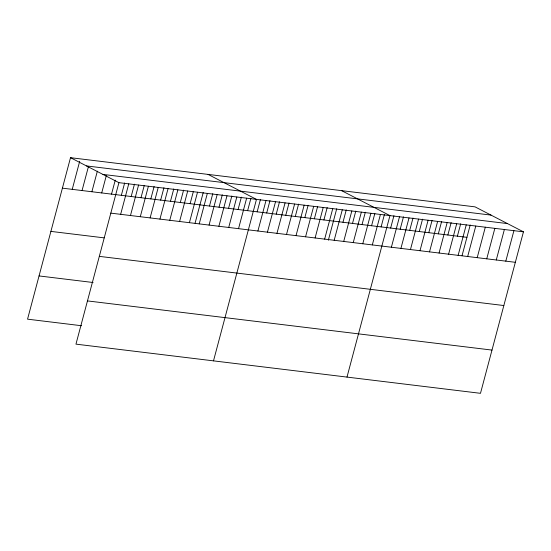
<?xml version="1.0" encoding="UTF-8"?>
<svg xmlns="http://www.w3.org/2000/svg" width="551" height="551" viewBox="0 0 551 551"><rect width="100%" height="100%" fill="white"/><g stroke="black" fill="none" stroke-linecap="round" stroke-linejoin="round"><path stroke-width="0.83" d="M70.514 157.682L118.926 182.663L75.962 344.141L480.486 393.318L523.45 231.833L475.038 206.859L70.514 157.682L27.55 319.167L81.582 325.737M72.236 189.351L79.681 161.347M82.058 190.543L88.415 166.664M91.879 191.741L97.362 171.147M101.708 192.933L106.309 175.638M111.529 194.131L115.255 180.129M121.351 195.323L124.643 182.966M120.648 214.325L128.755 183.855M131.179 196.514L134.465 184.165M130.47 215.524L138.576 185.046M141.001 197.713L144.286 185.356M140.291 216.715L148.405 186.245M150.822 198.904L154.115 186.548M150.12 217.914L158.227 187.436M160.651 200.103L163.936 187.746M159.942 219.105L168.048 188.635M170.473 201.294L173.758 188.938M169.763 220.297L177.877 189.826M180.301 202.486L183.586 190.136M179.592 221.495L187.698 191.018M190.123 203.684L193.408 191.328M189.413 222.687L197.52 192.216M195.082 223.169L203.229 192.519M199.235 223.885L207.348 193.408M209.483 206.033L212.769 193.683M209.063 225.077L217.17 194.599M219.016 207.197L222.301 194.84M218.885 226.268L226.991 195.798M228.548 208.354L231.84 195.998M228.713 227.467L236.82 196.989M238.087 209.511L241.372 197.162M238.535 228.658L246.641 198.188M247.619 210.668L250.912 198.319M213.499 360.864L256.47 199.379L208.051 174.405M257.159 211.832L260.444 199.476M257.896 231.014L266.002 200.536M266.691 212.989L269.976 200.633M267.428 232.171L275.534 201.7M276.23 214.146L279.515 201.797M276.967 233.328L285.074 202.858M285.762 215.31L289.048 202.954M286.499 234.492L294.606 204.015M295.295 216.467L298.587 204.111M296.032 235.649L304.145 205.172M304.834 217.624L308.119 205.275M305.571 236.806L313.677 206.336M314.366 218.781L317.651 206.432M315.103 237.963L323.21 207.493M323.905 219.945L327.191 207.589M324.642 239.127L332.749 208.65M328.348 240.222L336.723 208.746M334.175 240.284L342.281 209.814M342.97 222.26L346.262 209.91M343.707 241.441L351.82 210.971M352.509 223.424L355.794 211.067M353.246 242.605L361.353 212.128M362.041 224.581L365.327 212.225M362.778 243.762L370.885 213.285M371.581 225.738L374.866 213.389M372.318 244.919L380.424 214.449M381.113 226.895L384.398 214.546M346.992 377.091L389.956 215.606L341.544 190.632M390.645 228.059L393.937 215.703M391.382 247.241L399.496 216.763M400.184 229.216L403.47 216.86M400.921 248.398L409.028 217.927M409.717 230.373L413.009 218.024M410.454 249.555L418.56 219.084M419.256 231.537L422.541 219.181M419.993 250.719L428.099 220.242M428.788 232.694L432.074 220.338M429.525 251.876L437.632 221.399M438.32 233.851L441.613 221.502M439.057 253.033L447.171 222.563M447.86 235.008L451.145 222.659M448.597 254.19L456.703 223.72M457.392 236.172L460.684 223.816M458.129 255.354L466.242 224.877M462.062 255.623L470.217 224.973M467.668 256.511L475.775 226.041M477.2 257.668L485.307 227.198M486.74 258.832L494.846 228.355M496.272 259.989L504.379 229.512M505.804 261.146L513.918 230.676M86.493 165.927L491.017 215.097M102.954 174.419L507.471 223.589M118.926 182.663L523.45 231.833M62.408 188.16L466.931 237.329M110.82 213.134L515.343 262.304M50.906 231.392L104.118 237.86M99.318 256.367L503.841 305.536M39.052 275.934L93.085 282.505M87.464 300.908L491.988 350.085"/></g></svg>
